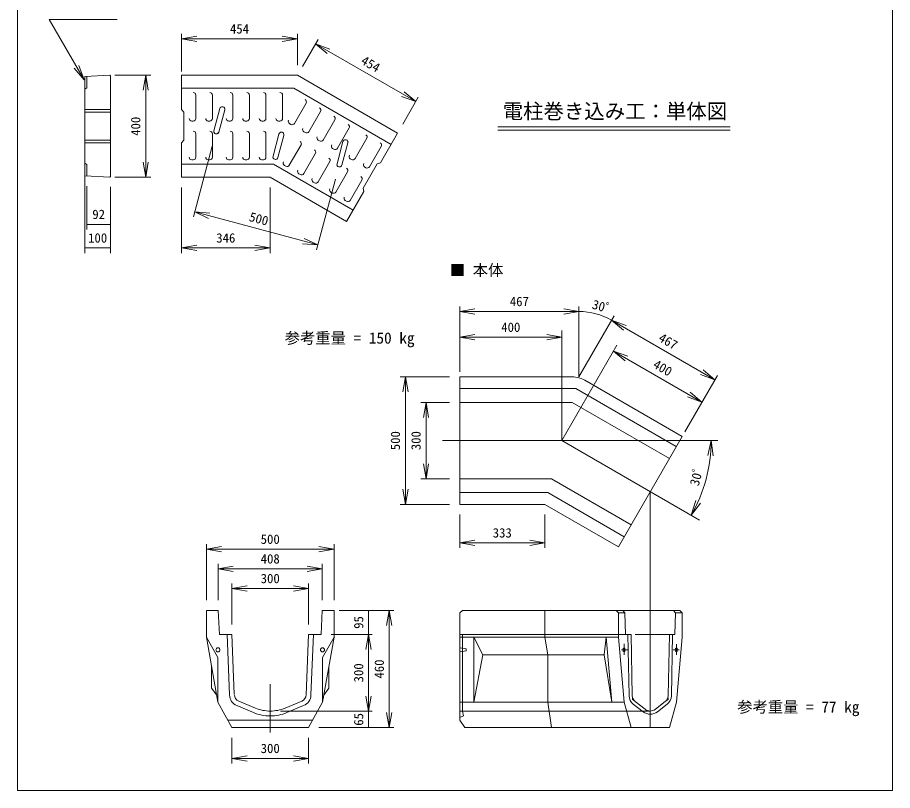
# Model space of a CAD drawing. Units: millimetres on the paper, scale 1:20. Extents: x 28 to 202, y 46 to 318.
# Drawn here: x 30.4 to 201.9, y 46.2 to 197.8 of the extents above; entities that cross this region are included whole.
import ezdxf
from ezdxf.enums import TextEntityAlignment as Align

# ---------------------------------------------------------------- set-up
doc = ezdxf.new("R2010")
doc.units = ezdxf.units.MM
doc.layers.add('1', color=4, linetype='Continuous', lineweight=18)
doc.styles.add('ＭＳ ゴシック-5.0-0.0', font='')
doc.styles.get('ＭＳ ゴシック-5.0-0.0').set_extended_font_data('ＭＳ ゴシック-5.0-0.0')

msp = doc.modelspace()

# ---------------------------------------------------------------- linework, layer by layer
at = {"layer": '1'}
for p, q in [((30.364, 46.235), (30.364, 300.502)), ((201.864, 46.235), (201.864, 300.502)), ((49.904, 197.355), (36.582, 197.355)), ((43.406, 185.536), (36.582, 197.355)), ((62.538, 187.21), (62.538, 194.583)), ((62.538, 193.583), (65.493, 194.104)), ((85.221, 193.583), (82.267, 194.104)), ((85.221, 188.458), (85.221, 194.583)), ((62.538, 193.583), (65.493, 193.062)), ((62.538, 193.583), (85.221, 193.583)), ((85.221, 193.583), (82.267, 193.062)), ((86.221, 188.19), (89.284, 193.494)), ((88.784, 192.628), (91.603, 191.602)), ((88.784, 192.628), (91.082, 190.7)), ((88.784, 192.628), (108.424, 181.289)), ((43.406, 185.536), (41.478, 187.834)), ((43.406, 185.536), (42.38, 188.355)), ((49.429, 186.46), (56.486, 186.46)), ((55.486, 186.46), (54.965, 183.506)), ((55.486, 186.46), (56.007, 183.506)), ((55.486, 186.46), (55.486, 166.46)), ((62.538, 179.71), (62.538, 186.46)), ((84.538, 183.908), (62.538, 183.91)), ((84.538, 183.908), (103.587, 172.91)), ((65.312, 182.58), (65.312, 177.98)), ((68.562, 182.579), (68.562, 177.979)), ((72.562, 182.579), (72.562, 177.979)), ((75.812, 182.578), (75.812, 177.978)), ((79.062, 182.578), (79.062, 177.978)), ((82.312, 182.578), (82.312, 177.978)), ((108.424, 181.289), (105.605, 182.315)), ((105.862, 176.85), (108.924, 182.155)), ((108.424, 181.289), (106.126, 183.217)), ((86.925, 180.993), (84.625, 177.009)), ((48.429, 179.71), (48.578, 179.797)), ((48.429, 179.21), (48.578, 179.297)), ((70.012, 179.927), (68.847, 175.58)), ((70.978, 179.668), (69.813, 175.321)), ((89.74, 179.368), (87.439, 175.384)), ((64.812, 177.48), (64.512, 177.48)), ((68.062, 177.479), (67.762, 177.479)), ((72.062, 177.479), (71.762, 177.479)), ((75.312, 177.478), (75.012, 177.478)), ((78.562, 177.478), (78.262, 177.478)), ((81.812, 177.478), (81.512, 177.478)), ((83.682, 176.976), (83.942, 176.826)), ((92.554, 177.743), (90.254, 173.759)), ((65.311, 170.379), (65.312, 174.979)), ((68.561, 170.379), (68.562, 174.979)), ((72.561, 170.379), (72.562, 174.979)), ((75.811, 170.378), (75.812, 174.978)), ((79.061, 170.378), (79.062, 174.978)), ((81.615, 174.934), (80.45, 170.587)), ((86.497, 175.351), (86.756, 175.201)), ((95.369, 176.118), (93.069, 172.135)), ((124.509, 176.361), (170.057, 176.361)), ((124.509, 175.661), (170.057, 175.661)), ((48.429, 173.71), (48.578, 173.624)), ((82.581, 174.675), (81.416, 170.328)), ((89.311, 173.727), (89.571, 173.577)), ((94.16, 173.455), (92.995, 169.108)), ((98.833, 174.118), (96.533, 170.135)), ((48.429, 173.21), (48.578, 173.124)), ((62.536, 166.71), (62.537, 173.21)), ((64.836, 158.684), (68.548, 172.532)), ((83.64, 168.803), (85.939, 172.786)), ((92.126, 172.102), (92.386, 171.952)), ((95.126, 173.196), (93.961, 168.849)), ((101.648, 172.493), (99.347, 168.51)), ((64.811, 169.88), (64.511, 169.88)), ((68.061, 169.879), (67.761, 169.879)), ((72.061, 169.879), (71.761, 169.879)), ((75.311, 169.878), (75.011, 169.878)), ((78.561, 169.878), (78.261, 169.878)), ((86.454, 167.178), (88.754, 171.162)), ((95.59, 170.102), (95.85, 169.952)), ((55.486, 166.46), (54.965, 169.415)), ((55.486, 166.46), (56.007, 169.415)), ((80.545, 169.008), (62.536, 169.01)), ((80.545, 169.008), (96.137, 160.006)), ((82.697, 168.769), (82.957, 168.619)), ((89.269, 165.553), (91.569, 169.537)), ((98.404, 168.477), (98.664, 168.327)), ((43.578, 151.599), (43.578, 167.192)), ((49.429, 166.46), (56.486, 166.46)), ((85.512, 167.144), (85.771, 166.994)), ((92.733, 163.553), (95.033, 167.537)), ((43.978, 156.226), (43.978, 164.702)), ((88.326, 165.519), (88.586, 165.369)), ((88.984, 152.212), (92.696, 166.061)), ((95.548, 161.928), (97.847, 165.912)), ((48.578, 151.599), (48.578, 164.602)), ((62.536, 151.599), (62.536, 164.46)), ((79.861, 151.599), (79.861, 164.458)), ((91.79, 163.519), (92.05, 163.369)), ((94.605, 161.895), (94.865, 161.745)), ((65.095, 159.65), (68.084, 159.388)), ((65.095, 159.65), (67.814, 158.382)), ((65.095, 159.65), (89.243, 153.178)), ((43.978, 157.226), (48.578, 157.226)), ((89.243, 153.178), (86.524, 154.446)), ((62.536, 152.599), (65.491, 153.12)), ((79.861, 152.599), (76.907, 153.12)), ((89.243, 153.178), (86.254, 153.439)), ((43.578, 152.599), (48.578, 152.599)), ((62.536, 152.599), (65.491, 152.078)), ((62.536, 152.599), (79.861, 152.599)), ((79.861, 152.599), (76.907, 152.078)), ((117.057, 128.326), (117.057, 141.144)), ((117.057, 140.144), (120.012, 140.665)), ((140.406, 140.144), (137.452, 140.665)), ((140.406, 127.326), (140.406, 141.144)), ((117.057, 140.144), (120.012, 139.623)), ((117.057, 140.144), (140.406, 140.144)), ((140.406, 140.144), (137.452, 139.623)), ((140.406, 127.326), (147.314, 139.294)), ((146.814, 138.428), (149.633, 137.402)), ((146.814, 138.428), (149.112, 136.5)), ((146.814, 138.428), (167.039, 126.754)), ((117.057, 135.096), (120.012, 135.617)), ((137.057, 135.096), (134.103, 135.617)), ((137.057, 114.826), (137.057, 136.418)), ((117.057, 135.096), (120.012, 134.575)), ((137.057, 135.096), (117.057, 135.096)), ((137.057, 135.096), (134.103, 134.575)), ((137.057, 114.826), (147.851, 133.526)), ((147.19, 132.381), (150.009, 131.355)), ((147.19, 132.381), (149.489, 130.453)), ((147.19, 132.381), (164.515, 122.381)), ((167.039, 126.754), (164.741, 128.682)), ((105.387, 127.326), (115.057, 127.326)), ((106.387, 127.326), (105.866, 124.372)), ((106.387, 127.326), (106.908, 124.372)), ((106.387, 127.326), (106.387, 102.326)), ((161.131, 116.518), (167.539, 127.62)), ((167.039, 126.754), (164.22, 127.779)), ((164.515, 122.381), (162.217, 124.309)), ((109.43, 122.326), (115.057, 122.326)), ((110.43, 122.326), (109.91, 119.372)), ((110.43, 122.326), (110.951, 119.372)), ((110.43, 122.326), (110.43, 107.326)), ((164.515, 122.381), (161.696, 123.407)), ((113.675, 114.826), (137.057, 114.826)), ((137.057, 114.826), (167.621, 114.826)), ((164.065, 99.237), (137.057, 114.826)), ((166.327, 114.826), (165.657, 111.902)), ((166.327, 114.826), (166.698, 111.849)), ((110.43, 107.326), (109.91, 110.281)), ((110.43, 107.326), (110.951, 110.281)), ((109.43, 107.326), (115.057, 107.326)), ((106.387, 102.326), (105.866, 105.281)), ((106.387, 102.326), (106.908, 105.281)), ((154.382, 58.555), (154.382, 104.826)), ((162.407, 100.194), (163.289, 103.062)), ((105.387, 102.326), (115.057, 102.326)), ((162.407, 100.194), (164.217, 102.587)), ((117.057, 93.785), (117.057, 100.326)), ((133.709, 93.785), (133.709, 100.326)), ((67.401, 83.555), (67.401, 94.537)), ((92.401, 83.555), (92.401, 94.537)), ((117.057, 94.785), (120.012, 95.306)), ((117.057, 94.785), (120.012, 94.264)), ((117.057, 94.785), (133.709, 94.785)), ((133.709, 94.785), (130.754, 95.306)), ((133.709, 94.785), (130.754, 94.264)), ((67.401, 93.537), (70.356, 94.058)), ((67.401, 93.537), (70.356, 93.016)), ((67.401, 93.537), (92.401, 93.537)), ((92.401, 93.537), (89.447, 94.058)), ((92.401, 93.537), (89.447, 93.016)), ((69.701, 83.555), (69.701, 90.686)), ((69.701, 89.686), (72.656, 90.207)), ((69.701, 89.686), (72.656, 89.166)), ((69.701, 89.686), (90.101, 89.686)), ((90.101, 89.686), (87.147, 90.207)), ((90.101, 89.686), (87.147, 89.166)), ((90.101, 83.555), (90.101, 90.686)), ((72.401, 78.805), (72.401, 86.836)), ((72.401, 85.836), (75.356, 86.357)), ((72.401, 85.836), (75.356, 85.315)), ((72.401, 85.836), (87.401, 85.836)), ((87.401, 85.836), (84.447, 86.357)), ((87.401, 85.836), (84.447, 85.315)), ((87.401, 78.805), (87.401, 86.836)), ((93.401, 81.555), (104.153, 81.555)), ((99.187, 81.555), (99.187, 76.805)), ((103.23, 81.555), (102.71, 78.6)), ((103.23, 81.555), (103.751, 78.6)), ((103.23, 81.555), (103.23, 58.555)), ((133.709, 76.305), (133.709, 81.555)), ((67.401, 76.305), (69.651, 72.305)), ((71.45, 76.805), (71.917, 64.959)), ((87.886, 64.959), (88.352, 76.805)), ((92.401, 76.305), (90.151, 72.305)), ((91.851, 76.805), (99.87, 76.805)), ((99.187, 76.805), (98.666, 73.85)), ((99.187, 76.805), (99.708, 73.85)), ((99.187, 76.805), (99.187, 61.805)), ((117.057, 76.805), (149.533, 76.805)), ((117.557, 61.805), (117.557, 76.805)), ((119.807, 76.305), (121.557, 72.805)), ((119.807, 76.305), (119.807, 63.555)), ((133.709, 76.305), (134.312, 72.805)), ((145.752, 76.305), (145.361, 72.805)), ((145.752, 76.305), (146.877, 63.555)), ((150.245, 64.804), (150.009, 76.792)), ((158.756, 76.792), (158.52, 64.804)), ((118.307, 74.005), (117.057, 74.205)), ((118.307, 74.005), (118.307, 73.605)), ((148.721, 73.805), (149.934, 73.805)), ((149.258, 72.825), (149.258, 74.975)), ((158.854, 73.805), (160.067, 73.805)), ((159.506, 72.825), (159.506, 74.9)), ((69.651, 63.555), (69.651, 72.305)), ((90.151, 63.555), (90.151, 72.305)), ((118.307, 73.605), (117.057, 73.405)), ((121.557, 72.805), (119.807, 63.555)), ((121.557, 72.805), (145.361, 72.805)), ((134.312, 63.555), (134.312, 72.805)), ((145.361, 72.805), (146.877, 63.555)), ((68.401, 66.305), (68.401, 70.638)), ((91.401, 66.305), (91.401, 70.638)), ((79.901, 67.062), (79.901, 57.623)), ((68.401, 66.305), (69.41, 64.923)), ((91.401, 66.305), (90.393, 64.923)), ((99.187, 61.805), (98.666, 64.759)), ((99.187, 61.805), (99.708, 64.759)), ((134.312, 63.555), (135.048, 58.555)), ((150.883, 64.105), (150.877, 64.418)), ((151.105, 63.93), (150.883, 64.105)), ((157.599, 63.883), (157.882, 64.105)), ((157.882, 64.105), (157.888, 64.427)), ((73.357, 62.884), (76.638, 61.51)), ((81.901, 61.805), (99.87, 61.805)), ((86.445, 62.884), (83.165, 61.51)), ((99.187, 61.805), (99.187, 58.555)), ((117.057, 61.805), (154.382, 61.805)), ((117.557, 61.805), (117.757, 60.855)), ((151.057, 63.174), (152.981, 61.664)), ((157.708, 63.174), (155.784, 61.664)), ((103.23, 58.555), (102.71, 61.509)), ((103.23, 58.555), (103.751, 61.509)), ((117.757, 60.855), (117.057, 60.555)), ((89.401, 58.555), (104.153, 58.555)), ((72.401, 51.528), (72.401, 56.555)), ((87.401, 51.528), (87.401, 56.555)), ((72.401, 52.528), (75.356, 53.049)), ((72.401, 52.528), (75.356, 52.007)), ((72.401, 52.528), (87.401, 52.528)), ((87.401, 52.528), (84.447, 53.049)), ((87.401, 52.528), (84.447, 52.007)), ((201.864, 46.235), (30.364, 46.235))]:
    msp.add_line(p, q, dxfattribs=at)
at = {"layer": '1', "color": 2}
for p, q in [((48.429, 186.46), (43.578, 186.197)), ((43.578, 186.197), (43.578, 166.724)), ((43.978, 183.961), (43.978, 186.218)), ((48.578, 186.318), (48.429, 186.46)), ((48.578, 186.318), (48.578, 166.602)), ((85.221, 186.458), (62.538, 186.46)), ((62.538, 186.21), (62.538, 179.71)), ((85.221, 186.458), (104.862, 175.118)), ((43.978, 183.961), (43.578, 183.73)), ((48.429, 179.71), (43.578, 179.71)), ((48.429, 179.21), (43.578, 179.21)), ((62.988, 179.21), (62.538, 179.71)), ((62.988, 179.21), (62.987, 173.71)), ((101.487, 169.273), (104.862, 175.118)), ((48.429, 173.71), (43.578, 173.71)), ((62.987, 173.71), (62.537, 173.21)), ((48.429, 173.21), (43.578, 173.21)), ((62.537, 173.21), (62.536, 166.46)), ((43.978, 168.961), (43.578, 169.192)), ((43.978, 166.702), (43.978, 168.961)), ((100.85, 169.063), (98.1, 164.3)), ((100.85, 169.063), (101.487, 169.273)), ((48.429, 166.46), (43.578, 166.724)), ((48.578, 166.602), (48.429, 166.46)), ((79.861, 166.458), (62.536, 166.46)), ((79.861, 166.458), (94.862, 157.798)), ((94.862, 157.798), (98.237, 163.644)), ((98.1, 164.3), (98.24, 163.642)), ((117.057, 127.326), (139.067, 127.326)), ((117.057, 127.326), (117.057, 102.326)), ((141.566, 126.657), (160.631, 115.652)), ((117.057, 125.026), (139.79, 125.026)), ((139.79, 125.026), (159.481, 113.66)), ((117.057, 122.326), (139.067, 122.326)), ((139.067, 122.326), (158.132, 111.322)), ((160.631, 115.652), (148.134, 94)), ((117.057, 107.326), (135.048, 107.326)), ((135.048, 107.326), (150.633, 98.331)), ((117.057, 104.626), (134.325, 104.626)), ((134.325, 104.626), (149.283, 95.992)), ((117.057, 102.326), (133.709, 102.326)), ((133.709, 102.326), (148.134, 94)), ((67.401, 81.555), (69.701, 81.555)), ((67.401, 76.305), (67.401, 81.555)), ((69.701, 81.555), (69.951, 76.805)), ((90.101, 81.555), (89.851, 76.805)), ((92.401, 81.555), (90.101, 81.555)), ((92.401, 76.305), (92.401, 81.555)), ((117.557, 81.555), (117.057, 81.055)), ((117.057, 81.055), (117.057, 60.055)), ((117.557, 81.555), (160.198, 81.555)), ((147.701, 81.555), (148.134, 81.055)), ((148.134, 81.055), (148.134, 76.305)), ((148.134, 81.055), (149.422, 81.055)), ((148.989, 81.555), (149.422, 81.055)), ((149.533, 76.805), (149.422, 81.055)), ((158.91, 81.555), (159.343, 81.055)), ((159.343, 81.055), (159.232, 76.805)), ((159.343, 81.055), (160.631, 81.055)), ((160.198, 81.555), (160.631, 81.055)), ((160.631, 81.055), (160.631, 76.305)), ((67.401, 76.305), (69.651, 63.555)), ((72.401, 76.805), (69.951, 76.805)), ((72.862, 65.103), (72.401, 76.805)), ((86.936, 64.996), (87.401, 76.805)), ((87.401, 76.805), (89.851, 76.805)), ((92.401, 76.305), (90.151, 63.555)), ((117.057, 76.305), (148.134, 76.305)), ((148.134, 76.305), (149.258, 63.555)), ((150.633, 76.805), (149.533, 76.805)), ((150.869, 64.816), (150.633, 76.805)), ((158.132, 76.805), (151.424, 76.805)), ((158.132, 76.805), (157.896, 64.816)), ((159.232, 76.805), (158.132, 76.805)), ((160.631, 76.305), (159.506, 63.555)), ((69.651, 63.555), (72.401, 58.555)), ((73.724, 63.76), (77.005, 62.386)), ((86.078, 63.76), (82.798, 62.386)), ((90.151, 63.555), (87.401, 58.555)), ((117.057, 63.555), (149.258, 63.555)), ((149.258, 63.555), (150.633, 58.555)), ((151.443, 63.665), (153.367, 62.156)), ((157.322, 63.665), (155.398, 62.156)), ((159.506, 63.555), (158.132, 58.555)), ((88.226, 60.055), (71.576, 60.055)), ((117.057, 60.055), (118.057, 58.555)), ((79.901, 58.555), (72.401, 58.555)), ((79.901, 58.555), (87.401, 58.555)), ((118.057, 58.555), (158.132, 58.555))]:
    msp.add_line(p, q, dxfattribs=at)
at = {"layer": '1', "color": 9}
for p, q in [((70.075, 180.07), (70.18, 180.186)), ((70.18, 180.186), (70.316, 180.264)), ((70.316, 180.264), (70.469, 180.297)), ((70.469, 180.297), (70.624, 180.28)), ((70.624, 180.28), (70.767, 180.217)), ((70.767, 180.217), (70.883, 180.112)), ((70.883, 180.112), (70.962, 179.976)), ((68.847, 175.58), (70.012, 179.927)), ((70.978, 179.668), (69.813, 175.321)), ((70.012, 179.927), (70.075, 180.07)), ((70.962, 179.976), (70.994, 179.823)), ((70.994, 179.823), (70.978, 179.668)), ((68.831, 175.425), (68.847, 175.58)), ((68.863, 175.272), (68.831, 175.425)), ((68.941, 175.136), (68.863, 175.272)), ((69.058, 175.031), (68.941, 175.136)), ((69.2, 174.968), (69.058, 175.031)), ((69.356, 174.951), (69.2, 174.968)), ((69.509, 174.984), (69.356, 174.951)), ((69.645, 175.062), (69.509, 174.984)), ((69.749, 175.178), (69.645, 175.062)), ((69.813, 175.321), (69.749, 175.178)), ((80.45, 170.587), (81.615, 174.934)), ((81.615, 174.934), (81.678, 175.076)), ((81.678, 175.076), (81.783, 175.193)), ((81.783, 175.193), (81.919, 175.271)), ((81.919, 175.271), (82.072, 175.303)), ((82.072, 175.303), (82.227, 175.287)), ((82.227, 175.287), (82.37, 175.223)), ((82.37, 175.223), (82.486, 175.119)), ((82.486, 175.119), (82.565, 174.983)), ((82.565, 174.983), (82.597, 174.83)), ((82.581, 174.675), (81.416, 170.328)), ((82.597, 174.83), (82.581, 174.675)), ((92.995, 169.108), (94.16, 173.455)), ((94.16, 173.455), (94.223, 173.598)), ((94.223, 173.598), (94.328, 173.714)), ((94.328, 173.714), (94.463, 173.792)), ((94.463, 173.792), (94.616, 173.825)), ((94.616, 173.825), (94.772, 173.808)), ((94.772, 173.808), (94.915, 173.745)), ((94.915, 173.745), (95.031, 173.64)), ((95.031, 173.64), (95.109, 173.505)), ((95.109, 173.505), (95.142, 173.352)), ((95.142, 173.352), (95.126, 173.196)), ((95.126, 173.196), (93.961, 168.849)), ((80.433, 170.431), (80.45, 170.587)), ((80.466, 170.278), (80.433, 170.431)), ((80.544, 170.143), (80.466, 170.278)), ((80.66, 170.038), (80.544, 170.143)), ((80.803, 169.975), (80.66, 170.038)), ((80.959, 169.958), (80.803, 169.975)), ((81.112, 169.991), (80.959, 169.958)), ((81.247, 170.069), (81.112, 169.991)), ((81.352, 170.185), (81.247, 170.069)), ((81.416, 170.328), (81.352, 170.185)), ((92.978, 168.953), (92.995, 169.108)), ((93.011, 168.8), (92.978, 168.953)), ((93.089, 168.664), (93.011, 168.8)), ((93.205, 168.56), (93.089, 168.664)), ((93.348, 168.496), (93.205, 168.56)), ((93.504, 168.48), (93.348, 168.496)), ((93.657, 168.512), (93.504, 168.48)), ((93.792, 168.59), (93.657, 168.512)), ((93.897, 168.706), (93.792, 168.59)), ((93.961, 168.849), (93.897, 168.706))]:
    msp.add_line(p, q, dxfattribs=at)
at = {"layer": '1'}
for centre in [(69.651, 73.805), (90.151, 73.805)]:
    msp.add_circle(centre, 0.4, dxfattribs=at)
for centre, radius, start, end in [((64.812, 182.58), 0.5, 0, 89.99357), ((68.062, 182.579), 0.5, 0, 89.99357), ((72.062, 182.579), 0.5, 0, 89.99357), ((75.312, 182.578), 0.5, 0, 89.99357), ((78.562, 182.578), 0.5, 0, 89.99357), ((81.812, 182.578), 0.5, 0, 89.99357), ((70.495, 179.797), 0.5, 344.99678, 164.99678), ((86.492, 181.243), 0.5, 329.99357, 60), ((89.307, 179.618), 0.5, 329.99357, 60), ((92.121, 177.993), 0.5, 329.99357, 60), ((64.512, 177.98), 0.5, 180, 269.99357), ((64.812, 177.98), 0.5, 269.99357, 0), ((67.762, 177.979), 0.5, 180, 269.99357), ((68.062, 177.979), 0.5, 269.99357, 0), ((71.762, 177.979), 0.5, 180, 269.99357), ((72.062, 177.979), 0.5, 269.99357, 0), ((75.012, 177.978), 0.5, 180, 269.99357), ((75.312, 177.978), 0.5, 269.99357, 0), ((78.262, 177.978), 0.5, 180, 269.99357), ((78.562, 177.978), 0.5, 269.99357, 0), ((81.512, 177.978), 0.5, 180, 269.99357), ((81.812, 177.978), 0.5, 269.99357, 0), ((83.932, 177.409), 0.5, 149.99357, 240), ((84.192, 177.259), 0.5, 240, 329.99357), ((94.936, 176.368), 0.5, 329.99357, 60), ((64.812, 174.98), 0.5, 359.98713, 89.99357), ((68.062, 174.979), 0.5, 359.98713, 89.99357), ((69.33, 175.451), 0.5, 164.99678, 344.99678), ((72.062, 174.979), 0.5, 359.98713, 89.99357), ((75.312, 174.978), 0.5, 359.98713, 89.99357), ((78.562, 174.978), 0.5, 359.98713, 89.99357), ((82.098, 174.804), 0.5, 344.99678, 164.99678), ((86.747, 175.785), 0.5, 149.99357, 240), ((87.006, 175.635), 0.5, 240, 329.99357), ((85.506, 173.036), 0.5, 330.00643, 60), ((89.561, 174.16), 0.5, 149.99357, 240), ((89.821, 174.01), 0.5, 240, 329.99357), ((94.643, 173.325), 0.5, 344.99678, 164.99678), ((98.4, 174.368), 0.5, 329.99357, 60), ((88.321, 171.411), 0.5, 330.00643, 60), ((92.376, 172.535), 0.5, 149.99357, 240), ((92.636, 172.385), 0.5, 240, 329.99357), ((101.215, 172.743), 0.5, 329.99357, 60), ((64.511, 170.38), 0.5, 179.98713, 269.99357), ((64.811, 170.38), 0.5, 269.99357, 359.98713), ((67.761, 170.379), 0.5, 179.98713, 269.99357), ((68.061, 170.379), 0.5, 269.99357, 359.98713), ((71.761, 170.379), 0.5, 179.98713, 269.99357), ((72.061, 170.379), 0.5, 269.99357, 359.98713), ((75.011, 170.378), 0.5, 179.98713, 269.99357), ((75.311, 170.378), 0.5, 269.99357, 359.98713), ((78.261, 170.378), 0.5, 179.98713, 269.99357), ((78.561, 170.378), 0.5, 269.99357, 359.98713), ((80.933, 170.457), 0.5, 164.99678, 344.99678), ((91.136, 169.786), 0.5, 330.00643, 60), ((95.84, 170.535), 0.5, 149.99357, 240), ((96.1, 170.385), 0.5, 240, 329.99357), ((82.947, 169.202), 0.5, 150.00643, 240), ((83.207, 169.052), 0.5, 240, 330.00643), ((93.478, 168.979), 0.5, 164.99678, 344.99678), ((94.6, 167.786), 0.5, 330.00643, 60), ((98.654, 168.91), 0.5, 149.99357, 240), ((98.914, 168.76), 0.5, 240, 329.99357), ((85.762, 167.577), 0.5, 150.00643, 240), ((86.021, 167.427), 0.5, 240, 330.00643), ((97.414, 166.162), 0.5, 330.00643, 60), ((88.576, 165.953), 0.5, 150.00643, 240), ((88.836, 165.803), 0.5, 240, 330.00643), ((92.04, 163.953), 0.5, 150.00643, 240), ((92.3, 163.803), 0.5, 240, 330.00643), ((94.855, 162.328), 0.5, 150.00643, 240), ((95.115, 162.178), 0.5, 240, 330.00643), ((140.406, 127.326), 12.818, 60.00643, 90), ((137.057, 114.826), 29.269, 330.00643, 0), ((74.265, 65.051), 2.35, 182.25457, 247.28121), ((85.537, 65.051), 2.35, 292.71879, 357.74543), ((152.369, 64.845), 2.125, 181.1275, 231.8759), ((156.396, 64.845), 2.125, 308.1241, 358.8725), ((79.901, 69.305), 8.45, 247.28121, 270), ((79.901, 69.305), 8.45, 270, 292.71879), ((154.382, 63.45), 2.27, 231.8759, 308.1241)]:
    msp.add_arc(centre, radius, start, end, dxfattribs=at)
at = {"layer": '1', "color": 2}
for centre, radius, start, end in [((139.067, 122.326), 5, 60.00643, 90), ((74.265, 65.051), 1.4, 182.25457, 247.28121), ((85.537, 65.051), 1.4, 292.71879, 357.74543), ((152.369, 64.845), 1.5, 181.1275, 231.8759), ((156.396, 64.845), 1.5, 308.1241, 358.8725), ((79.901, 69.305), 7.5, 247.28121, 270), ((79.901, 69.305), 7.5, 270, 292.71879), ((154.382, 63.45), 1.645, 231.8759, 308.1241)]:
    msp.add_arc(centre, radius, start, end, dxfattribs=at)
at = {"layer": '1'}
for centre in [(149.258, 73.805), (159.506, 73.805)]:
    msp.add_ellipse(centre, major_axis=(0, 0.4), ratio=0.546795, dxfattribs=at)

# ---------------------------------------------------------------- texts
at = {"layer": '1', "color": 7, "style": 'ＭＳ ゴシック-5.0-0.0'}
for s, height, p in [('454', 1.833, (72.005, 194.083)), ('電柱巻き込み工：単体図', 2.933, (125.453, 177.064)), ('92', 1.833, (45.028, 157.726)), ('100', 1.833, (44.203, 153.099)), ('346', 1.833, (69.324, 153.099)), ('■ 本体', 2.199, (115.099, 146.484)), ('467', 1.833, (126.857, 140.644)), ('400', 1.833, (125.182, 135.596)), ('参考重量 = 150 kg', 2.199, (82.735, 133.181)), ('500', 1.833, (78.026, 94.037)), ('333', 1.833, (123.508, 95.285)), ('408', 1.833, (78.026, 90.186)), ('300', 1.833, (78.026, 86.336)), ('参考重量 = 77 kg', 2.199, (171.431, 60.855)), ('300', 1.833, (78.026, 53.028))]:
    msp.add_text(s, height=height, dxfattribs=at).set_placement(p, align=Align.BOTTOM_LEFT)
for s, rotation, p in [('454', 330, (97.23, 188.329)), ('400', 90, (54.986, 174.585)), ('500', 344.997, (75.488, 157.382)), ('30ﾟ', 344.125, (142.684, 140.215)), ('467', 330.006, (155.553, 133.961)), ('400', 330.006, (154.479, 128.752)), ('500', 90, (105.887, 112.951)), ('300', 90, (109.93, 112.951)), ('30ﾟ', 75.219, (164.396, 105.673)), ('95', 90, (98.687, 77.93)), ('300', 90, (98.687, 67.43)), ('460', 90, (102.73, 68.18)), ('65', 90, (98.687, 58.93))]:
    msp.add_text(s, height=1.833, rotation=rotation, dxfattribs=at).set_placement(p, align=Align.BOTTOM_LEFT)

doc.saveas('drawing.dxf')
